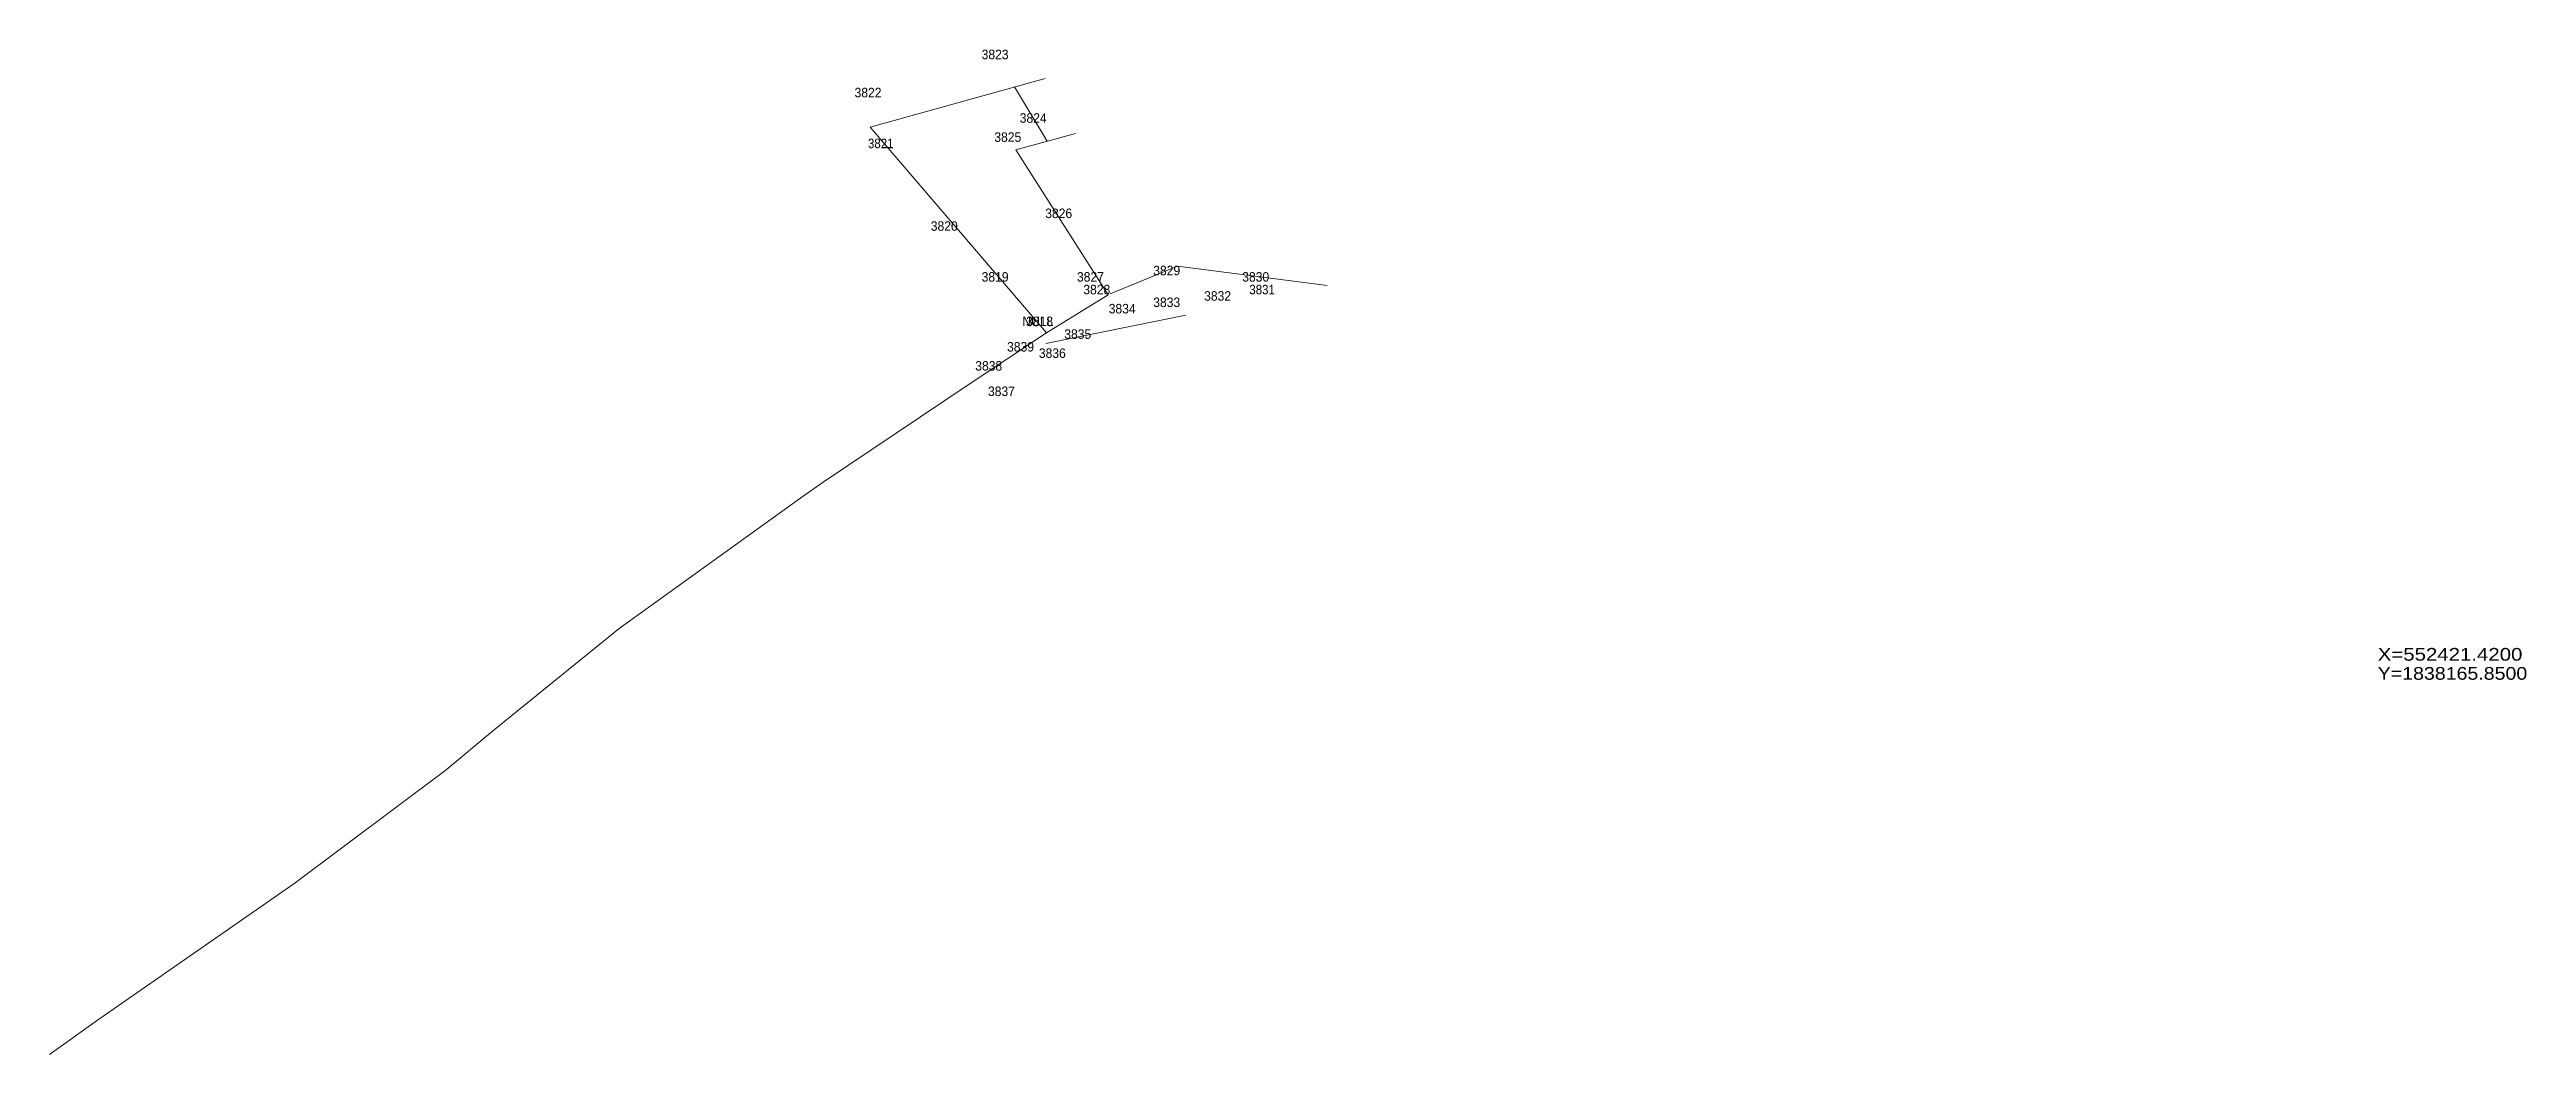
# Model space of a CAD drawing. Header units: metres. Extents: x 536229 to 552480, y 1838090 to 1839299.
# Drawn here: x 552090.2 to 552479.9, y 1838089.6 to 1838247.8 of the extents above.
import ezdxf
from ezdxf.enums import TextEntityAlignment as Align

# ---------------------------------------------------------------- set-up
doc = ezdxf.new("R2010")
doc.units = ezdxf.units.M
doc.header["$LTSCALE"] = 0.8
for name, color, linetype, lineweight in [('10', 7, 'Continuous', 13), ('15', 7, 'Continuous', 13), ('23', 7, 'Continuous', 13)]:
    doc.layers.add(name, color=color, linetype=linetype, lineweight=lineweight)
doc.layers.add('12', color=7, linetype='Continuous')

msp = doc.modelspace()

# ---------------------------------------------------------------- linework, layer by layer
at = {"layer": '10'}
for points in [[(552246.9, 1838243.23), (552219.35, 1838235.57), (552247.07, 1838203.22)], [(552251.64, 1838234.56), (552242.25, 1838231.97), (552256.79, 1838209.17)]]:
    msp.add_lwpolyline(points, dxfattribs=at)
at = {"layer": '15'}
for p, q in [((552247.2, 1838233.33), (552242.07, 1838241.89)), ((552267.71, 1838213.68), (552291.26, 1838210.66)), ((552269, 1838206), (552246.96, 1838201.52))]:
    msp.add_line(p, q, dxfattribs=at)
at = {"layer": '23'}
msp.add_line((552257.09, 1838209.35), (552267.71, 1838213.68), dxfattribs=at)
msp.add_lwpolyline([(552090.23, 1838089.65), (552097.75, 1838095.03), (552128.65, 1838116.48), (552152.65, 1838134.46), (552159.91, 1838140.53), (552179.85, 1838156.68), (552208.79, 1838177.51), (552211.93, 1838179.68), (552234.94, 1838195.11), (552247.07, 1838203.22), (552256.79, 1838209.17)], dxfattribs=at)

# ---------------------------------------------------------------- texts
at = {"layer": '12'}
for s, width, p in [('3823', 0.95, (552239, 1838246.25)), ('3822', 0.95, (552219.005, 1838240.25)), ('3824', 0.95, (552244.995, 1838236.25)), ('3821', 0.9, (552221.005, 1838232.25)), ('3825', 0.95, (552241, 1838233.25)), ('3820', 0.95, (552231, 1838219.25)), ('3826', 0.95, (552249.005, 1838221.25)), ('3819', 0.95, (552239, 1838211.25)), ('3827', 0.95, (552254, 1838211.25)), ('3829', 0.95, (552266, 1838212.25)), ('3830', 0.95, (552280, 1838211.25)), ('3828', 0.95, (552255, 1838209.25)), ('3833', 0.95, (552266, 1838207.25)), ('3832', 0.95, (552274.005, 1838208.25)), ('3831', 0.9, (552281.005, 1838209.25)), ('NULL ', 0.95, (552246, 1838204.25)), ('3818', 0.95, (552246, 1838204.25)), ('3834', 0.95, (552258.995, 1838206.25)), ('3839', 0.95, (552243, 1838200.25)), ('3836', 0.95, (552248.005, 1838199.25)), ('3835', 0.95, (552252, 1838202.25)), ('3838', 0.95, (552238, 1838197.25)), ('3837', 0.95, (552240, 1838193.25))]:
    msp.add_text(s, height=1.5, dxfattribs=dict(at, width=width)).set_placement(p, align=Align.CENTER)
at = {"layer": '15'}
for s, width, p in [('X=552421.4200', 1.2, (552456.54, 1838151.61)), ('Y=1838165.8500', 1.15, (552456.54, 1838148.61))]:
    msp.add_text(s, height=2, dxfattribs=dict(at, width=width)).set_placement(p)

doc.saveas('drawing.dxf')
